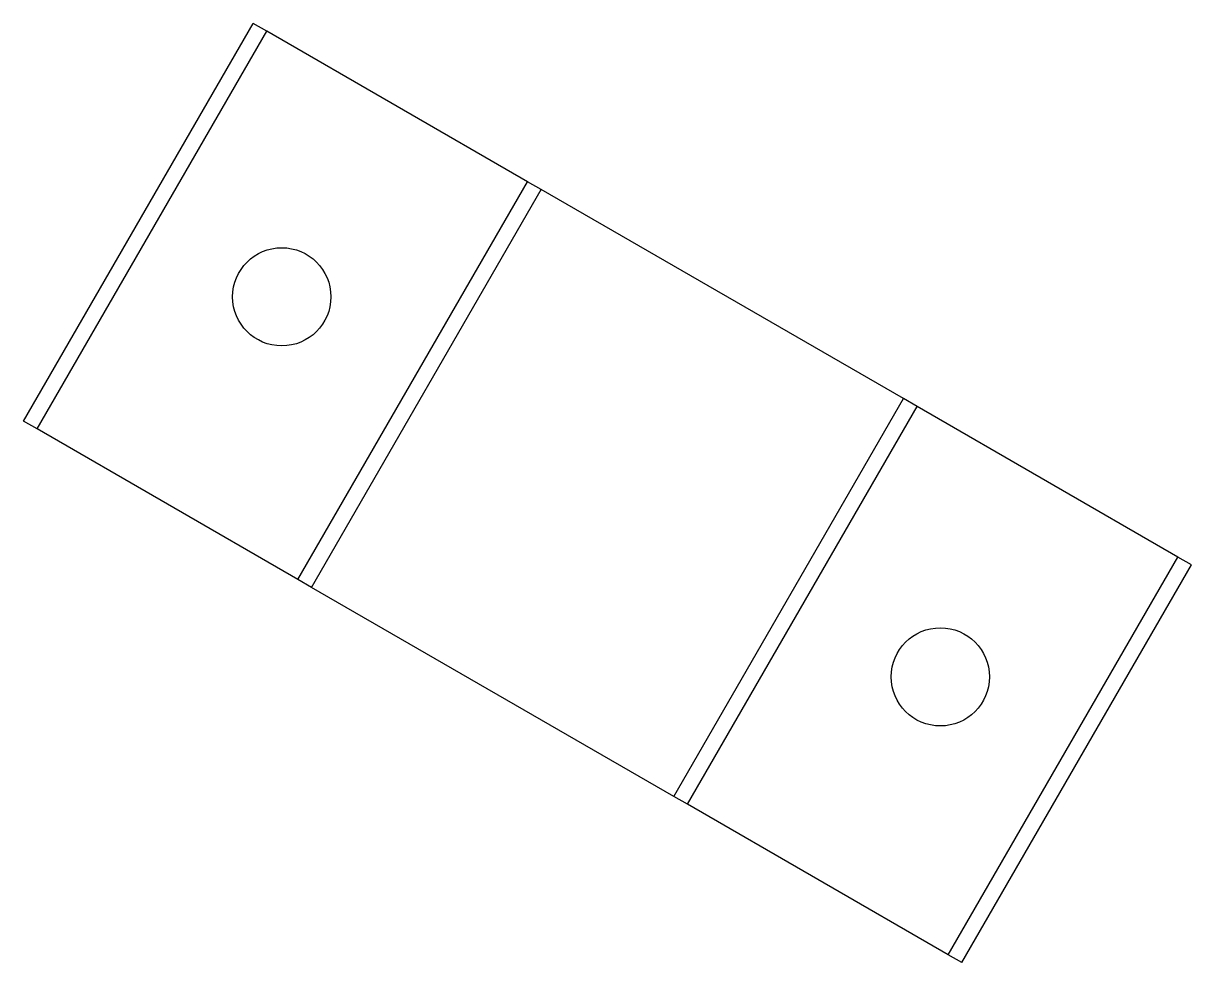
# Model space of a CAD drawing. Extents: x -2.5 to 34.3, y 12.7 to 42.3.
import ezdxf

# ---------------------------------------------------------------- set-up
doc = ezdxf.new("R2010")
doc.units = 0
doc.layers.get('0').update_dxf_attribs({"linetype": 'continuous'})

# ---------------------------------------------------------------- blocks, each defined once
blk = doc.blocks.new('B_OMNI_WHEEL_BRACKET_001_002')
at = {"color": 0}
for p, q in [((-2.547, 29.789), (4.703, 42.347)), ((-2.114, 29.539), (5.136, 42.097)), ((13.364, 37.347), (5.136, 42.097)), ((6.114, 24.789), (13.364, 37.347)), ((6.547, 24.539), (13.797, 37.097)), ((25.228, 30.497), (13.797, 37.097)), ((17.978, 17.939), (25.228, 30.497)), ((18.411, 17.689), (25.661, 30.247)), ((33.889, 25.497), (25.661, 30.247)), ((6.114, 24.789), (-2.114, 29.539)), ((26.639, 12.939), (33.889, 25.497)), ((27.072, 12.689), (34.322, 25.247)), ((17.978, 17.939), (6.547, 24.539)), ((26.639, 12.939), (18.411, 17.689))]:
    blk.add_line(p, q, dxfattribs=at)
for points in [[(5.136, 42.097), (4.703, 42.347)], [(13.797, 37.097), (13.364, 37.347)], [(25.661, 30.247), (25.228, 30.497)], [(-2.114, 29.539), (-2.547, 29.789)], [(34.322, 25.247), (33.889, 25.497)], [(6.547, 24.539), (6.114, 24.789)], [(18.411, 17.689), (17.978, 17.939)], [(27.072, 12.689), (26.639, 12.939)]]:
    blk.add_lwpolyline(points, dxfattribs=at)
for centre in [(5.608, 33.713), (26.392, 21.713)]:
    blk.add_circle(centre, 1.55, dxfattribs=at)

msp = doc.modelspace()

# ---------------------------------------------------------------- block references
at = {"color": 0}
msp.add_blockref('B_OMNI_WHEEL_BRACKET_001_002', (0, 0), dxfattribs=at)

doc.saveas('drawing.dxf')
